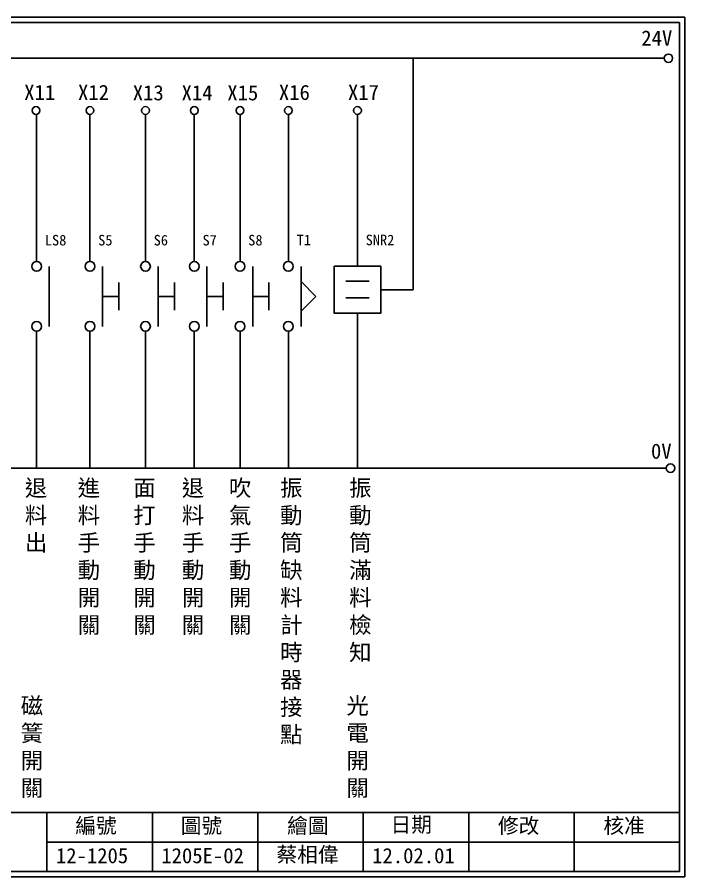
# Model space of a CAD drawing. Extents: x 325 to 612, y 3 to 207.
# Drawn here: x 454 to 612.3, y 3 to 207 of the extents above; entities that cross this region are included whole.
import ezdxf

# ---------------------------------------------------------------- set-up
doc = ezdxf.new("R2010")
doc.units = 0
doc.layers.get('0').update_dxf_attribs({"linetype": 'CONTINUOUS'})
doc.layers.add('圖框層', color=7, linetype='CONTINUOUS')
doc.layers.add('標尺寸層', color=3, linetype='CONTINUOUS')
doc.styles.add('CNS', font='romanc.shx', dxfattribs={"bigfont": 'chineset.shx'})
doc.styles.add('STSL', font='KAIU.TTF')

msp = doc.modelspace()

# ---------------------------------------------------------------- linework, layer by layer
for p, q in [((547.92, 142.31), (547.92, 197.22)), ((518.32, 148.99), (518.32, 183.91)), ((534.7, 147.89), (534.7, 183.91)), ((478.12, 140.73), (478.12, 144.04)), ((491.3, 140.73), (491.3, 144.04)), ((502.88, 140.73), (502.88, 144.04)), ((513.71, 140.73), (513.71, 144.04)), ((540.21, 142.31), (547.92, 142.31)), ((478.12, 140.73), (478.12, 137.42)), ((491.3, 140.73), (491.3, 137.42)), ((502.88, 140.73), (502.88, 137.42)), ((513.71, 140.73), (513.71, 137.42)), ((534.7, 136.73), (534.7, 99.96)), ((518.32, 132.46), (518.32, 99.96))]:
    msp.add_line(p, q)
msp.add_lwpolyline([(529.18, 147.89), (540.21, 147.89), (540.21, 136.73), (529.18, 136.73)], close=True)
for centre in [(608.44, 197.22), (608.92, 99.96)]:
    msp.add_circle(centre, 1)
at = {"layer": '圖框層', "color": 7}
for p, q in [((612.32, 206.97), (325.32, 206.97)), ((612.32, 3), (612.32, 206.97)), ((611.07, 205.72), (326.57, 205.72)), ((611.07, 4.25), (611.07, 205.72)), ((326.57, 18.25), (611.07, 18.25)), ((461.07, 4.25), (461.07, 18.25)), ((486.07, 4.25), (486.07, 18.25)), ((511.07, 4.25), (511.07, 18.25)), ((536.07, 4.25), (536.07, 18.25)), ((561.07, 4.25), (561.07, 18.25)), ((586.07, 4.25), (586.07, 18.25)), ((461.07, 11.25), (611.07, 11.25)), ((326.57, 4.25), (611.07, 4.25)), ((325.32, 3), (612.32, 3))]:
    msp.add_line(p, q, dxfattribs=at)
at = {"layer": '標尺寸層', "color": 7}
for p, q in [((329.84, 197.22), (607.44, 197.22)), ((458.62, 183.91), (458.62, 148.99)), ((471.25, 183.91), (471.25, 148.99)), ((484.43, 183.91), (484.43, 148.99)), ((496.01, 183.91), (496.01, 148.99)), ((506.84, 183.91), (506.84, 148.99)), ((461.62, 147.84), (461.62, 133.61)), ((474.25, 147.84), (474.25, 133.61)), ((487.43, 147.84), (487.43, 133.61)), ((499.01, 147.84), (499.01, 133.61)), ((499.01, 147.83), (499.01, 133.6)), ((509.85, 147.84), (509.85, 133.61)), ((509.85, 147.84), (509.85, 133.61)), ((521.32, 147.84), (521.32, 133.61)), ((531.93, 144.34), (537.5, 144.34)), ((478.12, 140.73), (474.25, 140.73)), ((491.3, 140.73), (487.43, 140.73)), ((502.88, 140.73), (499.01, 140.73)), ((513.71, 140.73), (509.85, 140.73)), ((531.93, 140.37), (537.5, 140.37)), ((458.62, 132.46), (458.62, 99.96)), ((471.25, 132.46), (471.25, 99.96)), ((484.43, 132.46), (484.43, 99.96)), ((496.01, 132.46), (496.01, 99.96)), ((496.01, 132.45), (496.01, 99.96)), ((506.84, 132.46), (506.84, 99.96)), ((330.05, 99.96), (607.92, 99.96))]:
    msp.add_line(p, q, dxfattribs=at)
at = {"layer": '標尺寸層', "color": 0}
for q in [(521.32, 144.25), (521.32, 137.21)]:
    msp.add_line((524.84, 140.73), q, dxfattribs=at)
at = {"layer": '標尺寸層', "color": 7}
for centre, radius in [((458.48, 184.83), 0.92), ((471.25, 184.83), 0.92), ((484.43, 184.83), 0.92), ((496.01, 184.83), 0.92), ((506.84, 184.83), 0.92), ((518.32, 184.83), 0.92), ((534.7, 184.83), 0.92), ((458.62, 147.84), 1.15), ((471.25, 147.84), 1.15), ((484.43, 147.84), 1.15), ((496.01, 147.83), 1.15), ((506.84, 147.84), 1.15), ((518.32, 147.84), 1.15), ((458.62, 133.61), 1.15), ((471.25, 133.61), 1.15), ((484.43, 133.61), 1.15), ((496.01, 133.6), 1.15), ((506.84, 133.61), 1.15), ((518.32, 133.61), 1.15)]:
    msp.add_circle(centre, radius, dxfattribs=at)

# ---------------------------------------------------------------- texts
at = {"layer": '圖框層', "color": 4, "style": 'STSL'}
for s, height, p in [('24V', 3.6, (602, 200.22)), ('X11', 3.6, (455.66, 187.33)), ('X12', 3.6, (468.43, 187.33)), ('X13', 3.6, (481.41, 187.24)), ('X14', 3.6, (492.99, 187.24)), ('X15', 3.6, (503.83, 187.24)), ('X16', 3.6, (516.06, 187.33)), ('X17', 3.6, (532.44, 187.33)), ('LS8', 2.5, (460.56, 152.81)), ('S5', 2.5, (473.2, 152.81)), ('S6', 2.5, (486.37, 152.81)), ('S7', 2.5, (497.95, 152.8)), ('S8', 2.5, (508.79, 152.81)), ('T1', 2.5, (520.27, 152.86)), ('SNR2', 2.5, (536.64, 152.86)), ('0V', 3.6, (604.3, 102.2)), ('編號', 3.6, (467.78, 13.34)), ('圖號', 3.6, (492.78, 13.34)), ('繪圖', 3.6, (518.01, 13.34)), ('日期', 3.6, (542.54, 13.59)), ('修改', 3.6, (568.01, 13.34)), ('核准', 3.6, (593.01, 13.34)), ('蔡相偉', 3.6, (515.5, 6.47)), ('12-1205', 3.6, (463.18, 6.22)), ('1205E-02', 3.6, (488.18, 6.22)), ('12.02.01', 3.6, (538.18, 6.22))]:
    msp.add_text(s, height=height, dxfattribs=at).set_placement(p)
at = {"layer": '標尺寸層', "color": 7, "char_height": 3.9, "width": 4.9608, "attachment_point": 1, "style": 'CNS'}
for s, insert in [('{\\fDFKai-SB|b0|i0|c136|p65;退料出}', (455.82, 97.23)), ('{\\fDFKai-SB|b0|i0|c136|p65;進料手動開關}', (468.35, 97.23)), ('{\\fDFKai-SB|b0|i0|c136|p65;面打手動開關}', (481.53, 97.23)), ('{\\fDFKai-SB|b0|i0|c136|p65;退料手動開關}', (493.05, 97.23)), ('{\\fDFKai-SB|b0|i0|c136|p65;吹氣手動開關}', (504.22, 97.23)), ('{\\fDFKai-SB|b0|i0|c136|p65;振動筒缺料計時器接點}', (516.35, 97.23)), ('{\\fDFKai-SB|b0|i0|c136|p65;振動筒滿料檢知}', (532.72, 97.23)), ('{\\fDFKai-SB|b0|i0|c136|p65;磁簧開關}', (454.84, 45.55)), ('{\\fDFKai-SB|b0|i0|c136|p65;光電開關}', (532.07, 45.55))]:
    msp.add_mtext(s, dxfattribs=dict(at, insert=insert))

doc.saveas('drawing.dxf')
